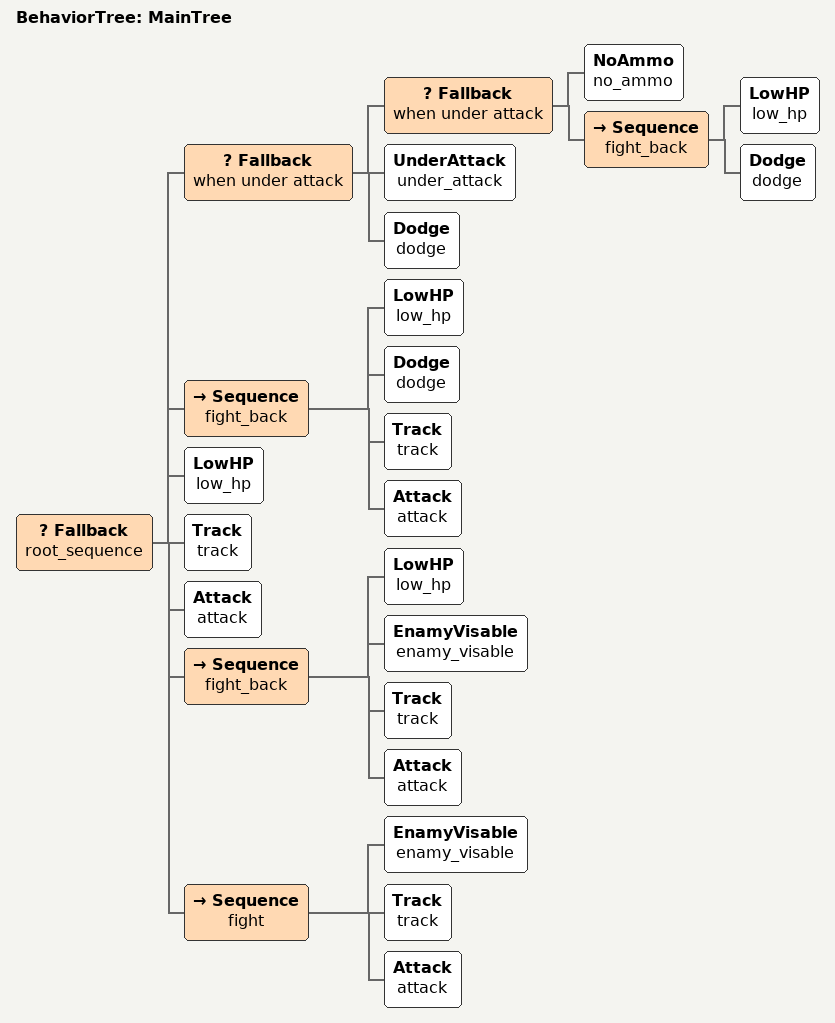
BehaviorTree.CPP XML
<root main_tree_to_execute = "MainTree" >
     <BehaviorTree ID="MainTree">
        <Fallback name="root_sequence">

            <Fallback name="when under attack">
                <Fallback name="when under attack">

                    <NoAmmo name="no_ammo"/>

                    <Sequence name="fight_back">
                        <LowHP name="low_hp"/>
                        <Dodge name="dodge"/>
                    </Sequence>

                </Fallback>

                    <UnderAttack name="under_attack"/>
                    <Dodge name="dodge"/>
            </Fallback>

            <Sequence name="fight_back">
                <LowHP name="low_hp"/>
                <Dodge name="dodge"/>
                <Track name="track"/>
                <Attack name="attack"/>
            </Sequence>

                <LowHP name="low_hp"/>
                <Track name="track"/>
                <Attack name="attack"/>

            <Sequence name="fight_back">
                <LowHP name="low_hp"/>
                <EnamyVisable name="enamy_visable"/>
                <Track name="track"/>
                <Attack name="attack"/>
            </Sequence>

            <Sequence name="fight">
                <EnamyVisable name="enamy_visable"/>
                <Track name="track"/>
                <Attack name="attack"/>
            </Sequence>

        </Fallback>
     </BehaviorTree>
 </root>
